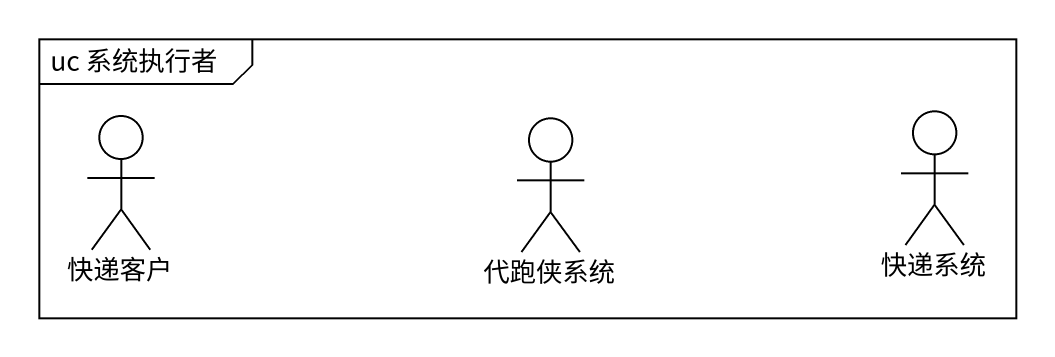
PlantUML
@startuml
mainframe uc 系统执行者
actor 快递客户
actor 代跑侠系统
actor 快递系统
@enduml
